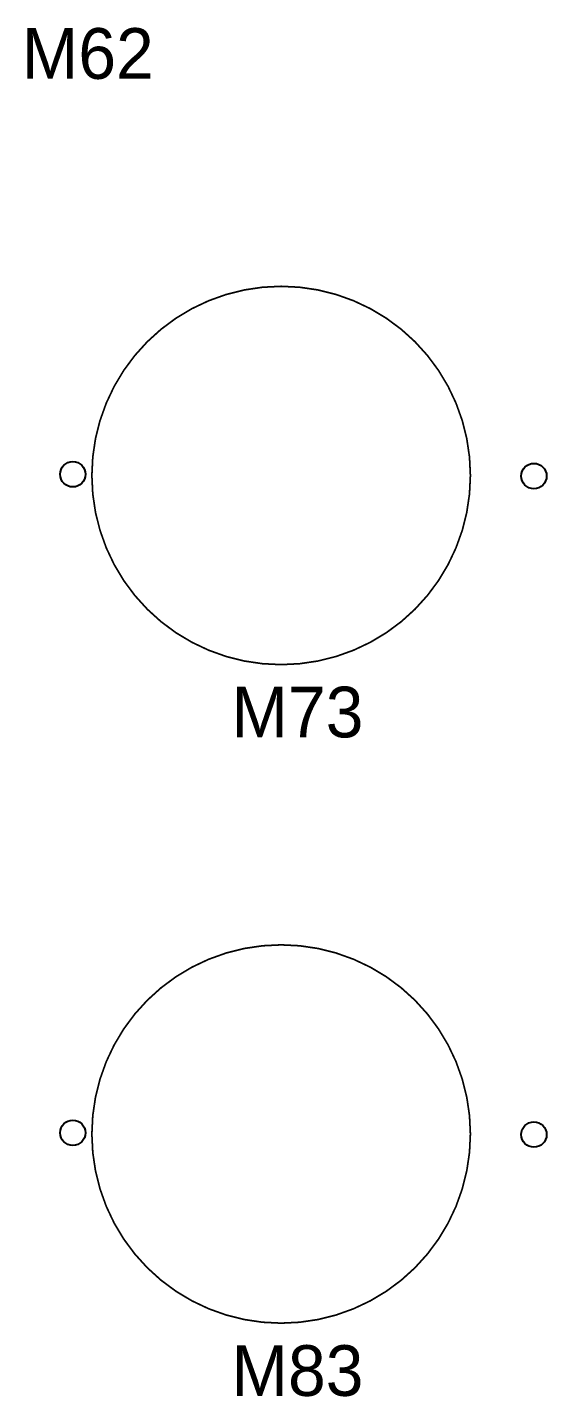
# Model space of a CAD drawing. Extents: x -2 to 189, y 0 to 85.
# Drawn here: x 117.51 to 125.31, y 14.85 to 35.44 of the extents above; entities that cross this region are included whole.
import ezdxf

# ---------------------------------------------------------------- set-up
doc = ezdxf.new("R2010")
doc.units = 0
for name, color, linetype in [('BG_SILKSCREEN_TOP', 240, 'CONTINUOUS'), ('PIN_TOP', 12, 'CONTINUOUS'), ('RD_SILKSCREEN_TOP', 231, 'CONTINUOUS')]:
    doc.layers.add(name, color=color, linetype=linetype)

msp = doc.modelspace()

# ---------------------------------------------------------------- linework, layer by layer
at = {"layer": 'BG_SILKSCREEN_TOP', "const_width": 0.0254}
for points in [[(124.167646, 28.699968, 1), (118.480586, 28.699968, 1), (124.167646, 28.699968)], [(124.167646, 18.800064, 1), (118.480586, 18.800064, 1), (124.167646, 18.800064)]]:
    msp.add_lwpolyline(points, format="xyb", dxfattribs=at)
at = {"layer": 'PIN_TOP'}
for centre in [(118.194074, 28.718002), (125.121924, 28.691332), (118.194074, 18.818098), (125.121924, 18.791428)]:
    msp.add_circle(centre, 0.1905, dxfattribs=at)

# ---------------------------------------------------------------- texts
at = {"layer": 'RD_SILKSCREEN_TOP'}
for s, p in [('M62', (117.428518, 34.662872)), ('M73', (120.578626, 24.762968)), ('M83', (120.578626, 14.863064))]:
    msp.add_text(s, height=0.762, dxfattribs=at).set_placement(p)

doc.saveas('drawing.dxf')
